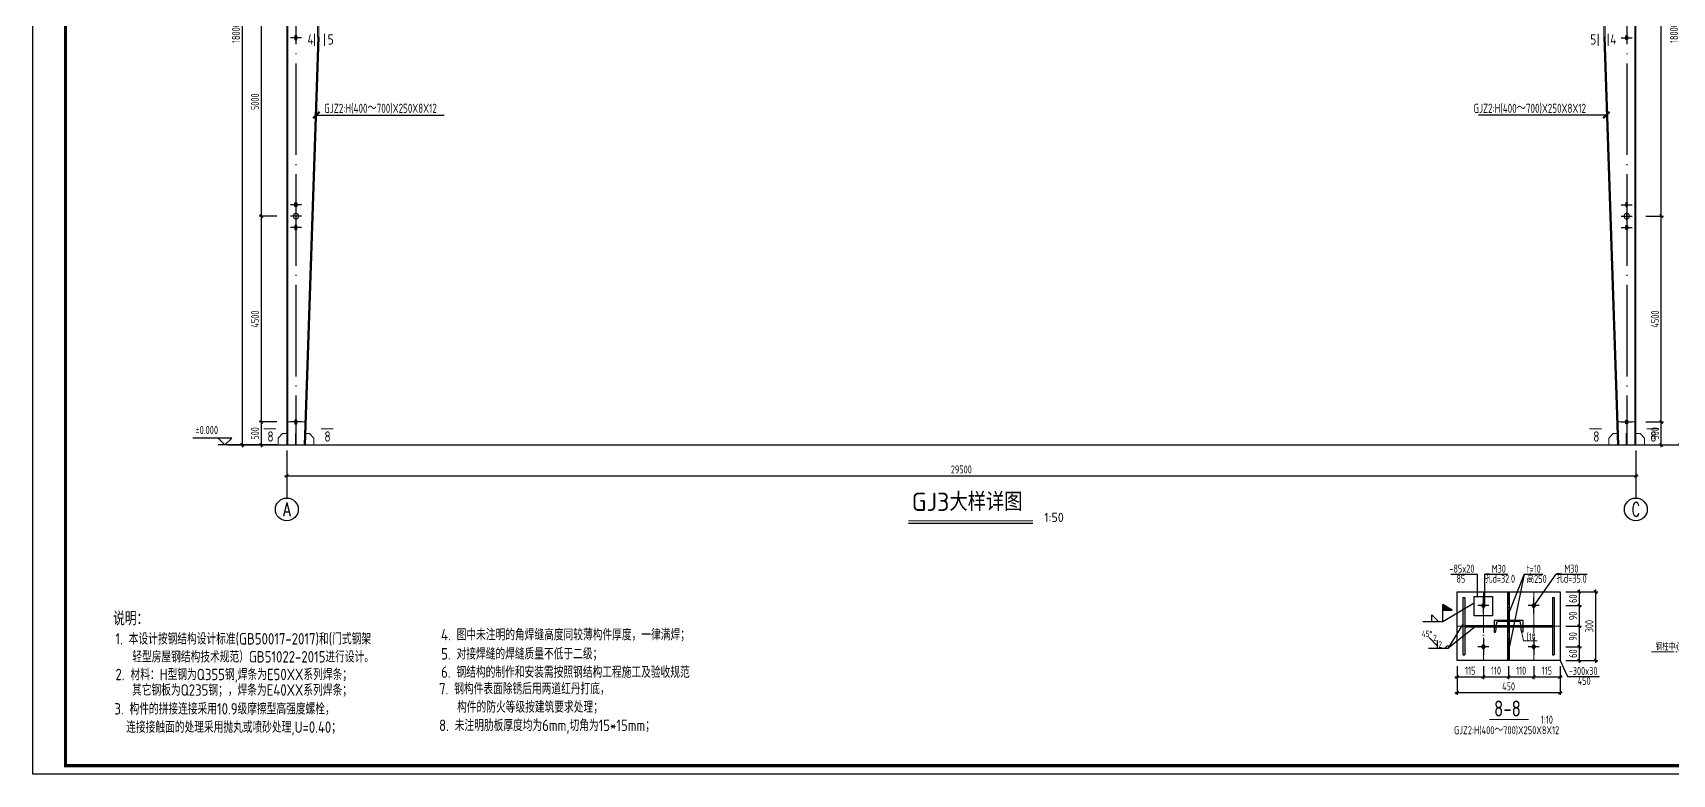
# Model space of a CAD drawing. Extents: x -3102990 to -851544, y -5293060 to -2540151.
# Drawn here: x -1262296 to -1190595, y -2690302 to -2657891 of the extents above; entities that cross this region are included whole.
import ezdxf
from ezdxf.enums import TextEntityAlignment as Align

# ---------------------------------------------------------------- set-up
doc = ezdxf.new("R2010")
doc.units = 0
doc.header["$LTSCALE"] = 1000
doc.header["$PDMODE"] = 1
doc.linetypes.add('4', pattern=[5, 1.5, -1, 1.5, -1])
doc.linetypes.add('DOTE', pattern=[2.42, 2, -0.2, 0.02, -0.2])
doc.layers.get('0').update_dxf_attribs({"linetype": 'CONTINUOUS'})
doc.layers.get('Defpoints').update_dxf_attribs({"linetype": 'CONTINUOUS'})
for name, color, linetype in [('10', 7, 'CONTINUOUS'), ('AXIS', 253, 'DOTE'), ('BEAM_CON', 4, 'CONTINUOUS'), ('COLU', 7, 'CONTINUOUS'), ('DIM', 3, 'CONTINUOUS'), ('NUM', 7, 'CONTINUOUS'), ('PUB_TITLE', 4, 'CONTINUOUS'), ('TEXT', 7, 'CONTINUOUS'), ('THIN', 7, 'CONTINUOUS'), ('WELD', 7, 'CONTINUOUS'), ('钢板标注', 253, 'CONTINUOUS')]:
    doc.layers.add(name, color=color, linetype=linetype)
doc.layers.add('yichutu', color=7, linetype='CONTINUOUS', true_color=0xffffff, plot=False)
doc.styles.add('SJQYTEXTSTYLE', font='GBXWXT.shx', dxfattribs={"bigfont": 'GBHZFS.shx'})
doc.styles.add('TSSD_Axis', font='Complex.shx', dxfattribs={"width": 0.7, "bigfont": 'hztxt.shx'})
doc.styles.add('TSSD_Dimension', font='tssdeng.shx', dxfattribs={"width": 0.7, "bigfont": 'Hztxt.shx'})
doc.styles.add('TSSD_Label', font='tssdeng.shx', dxfattribs={"width": 0.75, "bigfont": 'hztxt.shx'})
doc.styles.add('TSSD_Norm', font='Tssdeng.shx', dxfattribs={"width": 0.75, "bigfont": 'hztxt.shx'})
doc.styles.add('TSSD_Rein', font='Tssdeng.shx', dxfattribs={"width": 0.75, "bigfont": 'hztxt.shx'})
doc.dimstyles.new('SJQY_30_100', dxfattribs={"dimtxt": 350, "dimasz": 100, "dimexe": 250, "dimexo": 250, "dimgap": 100, "dimtad": 1, "dimdec": 0, "dimlfac": 0.3, "dimzin": 0, "dimdsep": 46, "dimtxsty": 'SJQYTEXTSTYLE', "dimblk": 'ARCHTICK', "dimcen": 0, "dimclrd": 256, "dimclre": 256, "dimclrt": 256, "dimadec": 0, "dimazin": 0, "dimtfac": 1, "dimtdec": 0, "dimtix": 1, "dimtmove": 2, "dimatfit": 1, "dimldrblk": 'ARCHTICK', "dimfxl": 1, "dimtvp": 1, "dimtolj": 1, "dimtzin": 0, "dimlwd": -1, "dimlwe": -1, "dimarcsym": 0})
doc.dimstyles.new('TSSD_10_100', dxfattribs={"dimtxt": 350, "dimasz": 100, "dimexe": 100, "dimexo": 250, "dimgap": 100, "dimtad": 1, "dimdec": 0, "dimlfac": 0.1, "dimzin": 0, "dimdsep": 46, "dimtxsty": 'TSSD_Dimension', "dimblk": 'ARCHTICK', "dimcen": 0, "dimdle": 100, "dimclrt": 7, "dimadec": 0, "dimazin": 0, "dimtfac": 1, "dimtdec": 0, "dimtix": 1, "dimtmove": 2, "dimatfit": 3, "dimldrblk": 'ARCHTICK', "dimfxl": 1, "dimtolj": 1, "dimtzin": 0, "dimarcsym": 0})
doc.dimstyles.new('TSSD_50_100', dxfattribs={"dimtxt": 350, "dimasz": 100, "dimexe": 100, "dimexo": 250, "dimgap": 100, "dimtad": 1, "dimdec": 0, "dimlfac": 0.5, "dimzin": 0, "dimdsep": 46, "dimtxsty": 'TSSD_Dimension', "dimblk": 'ARCHTICK', "dimcen": 0, "dimdle": 100, "dimclrt": 7, "dimadec": 0, "dimazin": 0, "dimtfac": 1, "dimtdec": 0, "dimtix": 1, "dimtmove": 2, "dimatfit": 3, "dimfxl": 1, "dimtolj": 1, "dimtzin": 0, "dimarcsym": 0})
doc.dimstyles.new('TSSD_LEADER_STYLE_200.0', dxfattribs={"dimtxt": 700, "dimasz": 200, "dimexe": 200, "dimexo": 500, "dimgap": 0.09, "dimtad": 0, "dimtih": 1, "dimtoh": 1, "dimdec": 4, "dimzin": 0, "dimdsep": 46, "dimtxsty": 'Standard', "dimcen": 0.09, "dimdle": 200, "dimclrt": 7, "dimadec": 0, "dimazin": 0, "dimtfac": 1, "dimtdec": 4, "dimtofl": 0, "dimtmove": 0, "dimatfit": 3, "dimfxl": 1, "dimtolj": 1, "dimtzin": 0, "dimarcsym": 0})

# ---------------------------------------------------------------- blocks, each defined once
blk = doc.blocks.new('_ArchTick')
at = {"color": 0, "const_width": 0.5}
blk.add_lwpolyline([(-0.71, -0.71), (0.71, 0.71)], dxfattribs=at)
blk = doc.blocks.new('*D436')
at = {"layer": 'Defpoints', "color": 0, "ltscale": 1.5}
for p in [(-1252300, -2674905), (-1251379, -2674905), (-1251379, -2675905)]:
    blk.add_point(p, dxfattribs=at)
at = {"layer": 'DIM', "color": 0, "lineweight": -2, "ltscale": 1.5}
for p, q in [((-1251629, -2674905), (-1252400, -2674905)), ((-1252300, -2676005), (-1252300, -2674805)), ((-1251629, -2675905), (-1252400, -2675905))]:
    blk.add_line(p, q, dxfattribs=at)
at = {"layer": 'DIM', "color": 0, "lineweight": -2, "ltscale": 1.5, "xscale": 100, "yscale": 100, "zscale": 100}
for p, rotation in [((-1252300, -2674905), 90), ((-1252300, -2675905), 270)]:
    blk.add_blockref('_ArchTick', p, dxfattribs=dict(at, rotation=rotation))
at = {"layer": 'DIM', "color": 7, "ltscale": 1.5, "insert": (-1252575, -2675405), "char_height": 350, "attachment_point": 5, "rotation": 90, "style": 'TSSD_Dimension'}
blk.add_mtext('\\A1;500', dxfattribs=at)
blk = doc.blocks.new('*D437')
at = {"layer": 'Defpoints', "color": 0, "ltscale": 1.5}
for p in [(-1251839, -2639905), (-1253133, -2675905), (-1251839, -2675905)]:
    blk.add_point(p, dxfattribs=at)
at = {"layer": 'DIM', "color": 0, "lineweight": -2, "ltscale": 1.5}
for p, q in [((-1252089, -2639905), (-1253233, -2639905)), ((-1253133, -2639805), (-1253133, -2676005)), ((-1252089, -2675905), (-1253233, -2675905))]:
    blk.add_line(p, q, dxfattribs=at)
at = {"layer": 'DIM', "color": 0, "lineweight": -2, "ltscale": 1.5, "xscale": 100, "yscale": 100, "zscale": 100}
for p, rotation in [((-1253133, -2639905), 90), ((-1253133, -2675905), 270)]:
    blk.add_blockref('_ArchTick', p, dxfattribs=dict(at, rotation=rotation))
at = {"layer": 'DIM', "color": 7, "ltscale": 1.5, "insert": (-1253408, -2657905), "char_height": 350, "attachment_point": 5, "rotation": 90, "style": 'TSSD_Dimension'}
blk.add_mtext('\\A1;18000', dxfattribs=at)
blk = doc.blocks.new('*D438')
at = {"layer": 'Defpoints', "color": 0, "ltscale": 1.5}
for p in [(-1251186, -2675905), (-1192186, -2675905), (-1192186, -2677256)]:
    blk.add_point(p, dxfattribs=at)
at = {"layer": 'DIM', "color": 0, "lineweight": -2, "ltscale": 1.5}
for p, q in [((-1251186, -2676155), (-1251186, -2677356)), ((-1192186, -2676155), (-1192186, -2677356)), ((-1251286, -2677256), (-1192086, -2677256))]:
    blk.add_line(p, q, dxfattribs=at)
at = {"layer": 'DIM', "color": 0, "lineweight": -2, "ltscale": 1.5, "xscale": 100, "yscale": 100, "zscale": 100, "rotation": 180}
blk.add_blockref('_ArchTick', (-1251186, -2677256), dxfattribs=at)
at = {"layer": 'DIM', "color": 0, "lineweight": -2, "ltscale": 1.5, "xscale": 100, "yscale": 100, "zscale": 100}
blk.add_blockref('_ArchTick', (-1192186, -2677256), dxfattribs=at)
at = {"layer": 'DIM', "color": 7, "ltscale": 1.5, "insert": (-1221686, -2676981), "char_height": 350, "attachment_point": 5, "style": 'TSSD_Dimension'}
blk.add_mtext('\\A1;29500', dxfattribs=at)
blk = doc.blocks.new('*D456')
at = {"layer": 'Defpoints', "color": 0, "ltscale": 1.5}
for p in [(-1252300, -2665905), (-1251379, -2665905), (-1251379, -2674905)]:
    blk.add_point(p, dxfattribs=at)
at = {"layer": 'DIM', "color": 0, "lineweight": -2, "ltscale": 1.5}
for p, q in [((-1252300, -2675005), (-1252300, -2665805)), ((-1251629, -2665905), (-1252400, -2665905)), ((-1251629, -2674905), (-1252400, -2674905))]:
    blk.add_line(p, q, dxfattribs=at)
at = {"layer": 'DIM', "color": 0, "lineweight": -2, "ltscale": 1.5, "xscale": 100, "yscale": 100, "zscale": 100}
for p, rotation in [((-1252300, -2665905), 90), ((-1252300, -2674905), 270)]:
    blk.add_blockref('_ArchTick', p, dxfattribs=dict(at, rotation=rotation))
at = {"layer": 'DIM', "color": 7, "ltscale": 1.5, "insert": (-1252575, -2670405), "char_height": 350, "attachment_point": 5, "rotation": 90, "style": 'TSSD_Dimension'}
blk.add_mtext('\\A1;4500', dxfattribs=at)
blk = doc.blocks.new('*D457')
at = {"layer": 'Defpoints', "color": 0, "ltscale": 1.5}
for p in [(-1252300, -2655905), (-1251186, -2655905), (-1251379, -2665905)]:
    blk.add_point(p, dxfattribs=at)
at = {"layer": 'DIM', "color": 0, "lineweight": -2, "ltscale": 1.5}
for p, q in [((-1251436, -2655905), (-1252400, -2655905)), ((-1252300, -2666005), (-1252300, -2655805)), ((-1251629, -2665905), (-1252400, -2665905))]:
    blk.add_line(p, q, dxfattribs=at)
at = {"layer": 'DIM', "color": 0, "lineweight": -2, "ltscale": 1.5, "xscale": 100, "yscale": 100, "zscale": 100}
for p, rotation in [((-1252300, -2655905), 90), ((-1252300, -2665905), 270)]:
    blk.add_blockref('_ArchTick', p, dxfattribs=dict(at, rotation=rotation))
at = {"layer": 'DIM', "color": 7, "ltscale": 1.5, "insert": (-1252575, -2660905), "char_height": 350, "attachment_point": 5, "rotation": 90, "style": 'TSSD_Dimension'}
blk.add_mtext('\\A1;5000', dxfattribs=at)
blk = doc.blocks.new('ts_axno')
at = {"color": 0, "linetype": 'ByBlock', "lineweight": -2}
blk.add_circle((0, 0), 0.5, dxfattribs=at)
at = {"color": 0, "linetype": 'ByBlock', "lineweight": -2, "style": 'TSSD_Axis', "width": 0.7}
blk.add_attdef('A', text='', height=0.6, dxfattribs=at).set_placement((0, 0), align=Align.MIDDLE_CENTER)
blk = doc.blocks.new('*D501')
at = {"layer": 'Defpoints', "color": 0, "ltscale": 1.5}
for p in [(-1191994, -2674905), (-1191072, -2674905), (-1191994, -2675905)]:
    blk.add_point(p, dxfattribs=at)
at = {"layer": 'DIM', "color": 0, "lineweight": -2, "ltscale": 1.5}
for p, q in [((-1191744, -2674905), (-1190972, -2674905)), ((-1191072, -2676005), (-1191072, -2674805)), ((-1191744, -2675905), (-1190972, -2675905))]:
    blk.add_line(p, q, dxfattribs=at)
at = {"layer": 'DIM', "color": 0, "lineweight": -2, "ltscale": 1.5, "xscale": 100, "yscale": 100, "zscale": 100}
for p, rotation in [((-1191072, -2674905), 90), ((-1191072, -2675905), 270)]:
    blk.add_blockref('_ArchTick', p, dxfattribs=dict(at, rotation=rotation))
at = {"layer": 'DIM', "color": 7, "ltscale": 1.5, "insert": (-1191347, -2675405), "char_height": 350, "attachment_point": 5, "rotation": 90, "style": 'TSSD_Dimension'}
blk.add_mtext('\\A1;500', dxfattribs=at)
blk = doc.blocks.new('*D502')
at = {"layer": 'Defpoints', "color": 0, "ltscale": 1.5}
for p in [(-1191534, -2639905), (-1191534, -2675905), (-1190240, -2675905)]:
    blk.add_point(p, dxfattribs=at)
at = {"layer": 'DIM', "color": 0, "lineweight": -2, "ltscale": 1.5}
for p, q in [((-1191284, -2639905), (-1190140, -2639905)), ((-1190240, -2639805), (-1190240, -2676005)), ((-1191284, -2675905), (-1190140, -2675905))]:
    blk.add_line(p, q, dxfattribs=at)
at = {"layer": 'DIM', "color": 0, "lineweight": -2, "ltscale": 1.5, "xscale": 100, "yscale": 100, "zscale": 100}
for p, rotation in [((-1190240, -2639905), 90), ((-1190240, -2675905), 270)]:
    blk.add_blockref('_ArchTick', p, dxfattribs=dict(at, rotation=rotation))
at = {"layer": 'DIM', "color": 7, "ltscale": 1.5, "insert": (-1190515, -2657905), "char_height": 350, "attachment_point": 5, "rotation": 90, "style": 'TSSD_Dimension'}
blk.add_mtext('\\A1;18000', dxfattribs=at)
blk = doc.blocks.new('*D495')
at = {"layer": 'Defpoints', "color": 0, "ltscale": 1.5}
for p in [(-1191994, -2665905), (-1191072, -2665905), (-1191994, -2674905)]:
    blk.add_point(p, dxfattribs=at)
at = {"layer": 'DIM', "color": 0, "lineweight": -2, "ltscale": 1.5}
for p, q in [((-1191072, -2675005), (-1191072, -2665805)), ((-1191744, -2665905), (-1190972, -2665905)), ((-1191744, -2674905), (-1190972, -2674905))]:
    blk.add_line(p, q, dxfattribs=at)
at = {"layer": 'DIM', "color": 0, "lineweight": -2, "ltscale": 1.5, "xscale": 100, "yscale": 100, "zscale": 100}
for p, rotation in [((-1191072, -2665905), 90), ((-1191072, -2674905), 270)]:
    blk.add_blockref('_ArchTick', p, dxfattribs=dict(at, rotation=rotation))
at = {"layer": 'DIM', "color": 7, "ltscale": 1.5, "insert": (-1191347, -2670405), "char_height": 350, "attachment_point": 5, "rotation": 90, "style": 'TSSD_Dimension'}
blk.add_mtext('\\A1;4500', dxfattribs=at)
blk = doc.blocks.new('*D496')
at = {"layer": 'Defpoints', "color": 0, "ltscale": 1.5}
for p in [(-1191994, -2640205), (-1191072, -2640205), (-1191994, -2665905)]:
    blk.add_point(p, dxfattribs=at)
at = {"layer": 'DIM', "color": 0, "lineweight": -2, "ltscale": 1.5}
for p, q in [((-1191744, -2640205), (-1190972, -2640205)), ((-1191072, -2666005), (-1191072, -2640105)), ((-1191744, -2665905), (-1190972, -2665905))]:
    blk.add_line(p, q, dxfattribs=at)
at = {"layer": 'DIM', "color": 0, "lineweight": -2, "ltscale": 1.5, "xscale": 100, "yscale": 100, "zscale": 100}
for p, rotation in [((-1191072, -2640205), 90), ((-1191072, -2665905), 270)]:
    blk.add_blockref('_ArchTick', p, dxfattribs=dict(at, rotation=rotation))
at = {"layer": 'DIM', "color": 7, "ltscale": 1.5, "insert": (-1191347, -2653055), "char_height": 350, "attachment_point": 5, "rotation": 90, "style": 'TSSD_Dimension'}
blk.add_mtext('\\A1;12850', dxfattribs=at)
blk = doc.blocks.new('A$C5C7C78FF')
at = {"layer": '10', "color": 0}
blk.add_solid([(27, -141, -192), (-73, -11, -192), (127, -11, -192), (27, 119, -192)], dxfattribs=at)
at = {"layer": 'AXIS', "color": 0, "linetype": 'ByBlock'}
for p, q in [((27, -311, -192), (27, 289, -192)), ((227, -11, -192), (-173, -11, -192))]:
    blk.add_line(p, q, dxfattribs=at)
blk = doc.blocks.new('*D3021')
at = {"layer": 'Defpoints', "color": 0}
for p in [(-1200001, -2685331, -48), (-1198851, -2685331, -48), (-1198851, -2686050)]:
    blk.add_point(p, dxfattribs=at)
at = {"layer": 'DIM', "color": 0, "lineweight": -2}
for p, q in [((-1200001, -2685581), (-1200001, -2686150)), ((-1198851, -2685581), (-1198851, -2686150)), ((-1200101, -2686050), (-1198751, -2686050))]:
    blk.add_line(p, q, dxfattribs=at)
at = {"layer": 'DIM', "color": 0, "lineweight": -2, "xscale": 100, "yscale": 100, "zscale": 100, "rotation": 180}
blk.add_blockref('_ArchTick', (-1200001, -2686050), dxfattribs=at)
at = {"layer": 'DIM', "color": 0, "lineweight": -2, "xscale": 100, "yscale": 100, "zscale": 100}
blk.add_blockref('_ArchTick', (-1198851, -2686050), dxfattribs=at)
at = {"layer": 'DIM', "color": 7, "insert": (-1199426, -2685775), "char_height": 350, "attachment_point": 5, "style": 'TSSD_Dimension'}
blk.add_mtext('\\A1;115', dxfattribs=at)
blk = doc.blocks.new('*D3022')
at = {"layer": 'Defpoints', "color": 0}
for p in [(-1198851, -2685331, -48), (-1197751, -2685331, -48), (-1197751, -2686050)]:
    blk.add_point(p, dxfattribs=at)
at = {"layer": 'DIM', "color": 0, "lineweight": -2}
for p, q in [((-1198851, -2685581), (-1198851, -2686150)), ((-1197751, -2685581), (-1197751, -2686150)), ((-1198951, -2686050), (-1197651, -2686050))]:
    blk.add_line(p, q, dxfattribs=at)
at = {"layer": 'DIM', "color": 0, "lineweight": -2, "xscale": 100, "yscale": 100, "zscale": 100, "rotation": 180}
blk.add_blockref('_ArchTick', (-1198851, -2686050), dxfattribs=at)
at = {"layer": 'DIM', "color": 0, "lineweight": -2, "xscale": 100, "yscale": 100, "zscale": 100}
blk.add_blockref('_ArchTick', (-1197751, -2686050), dxfattribs=at)
at = {"layer": 'DIM', "color": 7, "insert": (-1198301, -2685775), "char_height": 350, "attachment_point": 5, "style": 'TSSD_Dimension'}
blk.add_mtext('\\A1;110', dxfattribs=at)
blk = doc.blocks.new('*D3023')
at = {"layer": 'Defpoints', "color": 0}
for p in [(-1197751, -2685331, -48), (-1196651, -2685331, -48), (-1196651, -2686050)]:
    blk.add_point(p, dxfattribs=at)
at = {"layer": 'DIM', "color": 0, "lineweight": -2}
for p, q in [((-1197751, -2685581), (-1197751, -2686150)), ((-1196651, -2685581), (-1196651, -2686150)), ((-1197851, -2686050), (-1196551, -2686050))]:
    blk.add_line(p, q, dxfattribs=at)
at = {"layer": 'DIM', "color": 0, "lineweight": -2, "xscale": 100, "yscale": 100, "zscale": 100, "rotation": 180}
blk.add_blockref('_ArchTick', (-1197751, -2686050), dxfattribs=at)
at = {"layer": 'DIM', "color": 0, "lineweight": -2, "xscale": 100, "yscale": 100, "zscale": 100}
blk.add_blockref('_ArchTick', (-1196651, -2686050), dxfattribs=at)
at = {"layer": 'DIM', "color": 7, "insert": (-1197201, -2685775), "char_height": 350, "attachment_point": 5, "style": 'TSSD_Dimension'}
blk.add_mtext('\\A1;110', dxfattribs=at)
blk = doc.blocks.new('*D3024')
at = {"layer": 'Defpoints', "color": 0}
for p in [(-1196651, -2685331, -48), (-1195501, -2685331, -48), (-1195501, -2686050)]:
    blk.add_point(p, dxfattribs=at)
at = {"layer": 'DIM', "color": 0, "lineweight": -2}
for p, q in [((-1196651, -2685581), (-1196651, -2686150)), ((-1195501, -2685581), (-1195501, -2686150)), ((-1196751, -2686050), (-1195401, -2686050))]:
    blk.add_line(p, q, dxfattribs=at)
at = {"layer": 'DIM', "color": 0, "lineweight": -2, "xscale": 100, "yscale": 100, "zscale": 100, "rotation": 180}
blk.add_blockref('_ArchTick', (-1196651, -2686050), dxfattribs=at)
at = {"layer": 'DIM', "color": 0, "lineweight": -2, "xscale": 100, "yscale": 100, "zscale": 100}
blk.add_blockref('_ArchTick', (-1195501, -2686050), dxfattribs=at)
at = {"layer": 'DIM', "color": 7, "insert": (-1196076, -2685775), "char_height": 350, "attachment_point": 5, "style": 'TSSD_Dimension'}
blk.add_mtext('\\A1;115', dxfattribs=at)
blk = doc.blocks.new('*D3025')
at = {"layer": 'Defpoints', "color": 0}
for p in [(-1200001, -2685331, -48), (-1195501, -2685331, -48), (-1195501, -2686738)]:
    blk.add_point(p, dxfattribs=at)
at = {"layer": 'DIM', "color": 0, "lineweight": -2}
for p, q in [((-1200001, -2685581), (-1200001, -2686838)), ((-1195501, -2685581), (-1195501, -2686838)), ((-1200101, -2686738), (-1195401, -2686738))]:
    blk.add_line(p, q, dxfattribs=at)
at = {"layer": 'DIM', "color": 0, "lineweight": -2, "xscale": 100, "yscale": 100, "zscale": 100, "rotation": 180}
blk.add_blockref('_ArchTick', (-1200001, -2686738), dxfattribs=at)
at = {"layer": 'DIM', "color": 0, "lineweight": -2, "xscale": 100, "yscale": 100, "zscale": 100}
blk.add_blockref('_ArchTick', (-1195501, -2686738), dxfattribs=at)
at = {"layer": 'DIM', "color": 7, "insert": (-1197751, -2686463), "char_height": 350, "attachment_point": 5, "style": 'TSSD_Dimension'}
blk.add_mtext('\\A1;450', dxfattribs=at)
blk = doc.blocks.new('_WELD008')
at = {"color": 0, "linetype": 'ByBlock'}
for p, q in [((0, 0.3), (1.06, 1.36)), ((0, 0), (0, 1))]:
    blk.add_line(p, q, dxfattribs=at)
for tag, p in [('C', (1.29, 1.42)), ('A', (-0.3, -0.01)), ('B', (0.29, 0.86))]:
    blk.add_attdef(tag, text='', height=0.8, dxfattribs=at).set_placement(p, align=Align.CENTER)
blk = doc.blocks.new('_WELD001')
at = {"linetype": 'ByBlock'}
h = blk.add_hatch(color=0, dxfattribs=at)
h.paths.add_polyline_path([(0.8, 1), (0, 1.5), (0, 1)])
edge = h.paths.add_edge_path()
edge.add_line((0, 0), (0, 1.5))
at = {"color": 0, "linetype": 'ByBlock'}
for p, q in [((0, 0), (0, 1.5)), ((0.8, 1), (0, 1.5)), ((0, 1), (0.8, 1))]:
    blk.add_line(p, q, dxfattribs=at)
blk = doc.blocks.new('_WELD004')
at = {"color": 0, "linetype": 'ByBlock'}
for p, q in [((0, 1), (1, 0)), ((0, 0), (0, 1))]:
    blk.add_line(p, q, dxfattribs=at)
blk = doc.blocks.new('*D3026')
at = {"layer": 'Defpoints', "color": 0, "ltscale": 1.5}
for p in [(-1195501, -2682331), (-1195501, -2682931), (-1194662, -2682931)]:
    blk.add_point(p, dxfattribs=at)
at = {"layer": 'DIM', "color": 0, "lineweight": -2, "ltscale": 1.5}
for p, q in [((-1194662, -2682231), (-1194662, -2683031)), ((-1195251, -2682331), (-1194562, -2682331)), ((-1195251, -2682931), (-1194562, -2682931))]:
    blk.add_line(p, q, dxfattribs=at)
at = {"layer": 'DIM', "color": 0, "lineweight": -2, "ltscale": 1.5, "xscale": 100, "yscale": 100, "zscale": 100}
for p, rotation in [((-1194662, -2682331), 90), ((-1194662, -2682931), 270)]:
    blk.add_blockref('_ArchTick', p, dxfattribs=dict(at, rotation=rotation))
at = {"layer": 'DIM', "color": 7, "lineweight": 5, "ltscale": 1.5, "insert": (-1194937, -2682631), "char_height": 350, "attachment_point": 5, "rotation": 90, "style": 'TSSD_Dimension'}
blk.add_mtext('\\A1;60', dxfattribs=at)
blk = doc.blocks.new('*D3027')
at = {"layer": 'Defpoints', "color": 0, "ltscale": 1.5}
for p in [(-1195501, -2682931), (-1195501, -2683831), (-1194662, -2683831)]:
    blk.add_point(p, dxfattribs=at)
at = {"layer": 'DIM', "color": 0, "lineweight": -2, "ltscale": 1.5}
for p, q in [((-1195251, -2682931), (-1194562, -2682931)), ((-1194662, -2682831), (-1194662, -2683931)), ((-1195251, -2683831), (-1194562, -2683831))]:
    blk.add_line(p, q, dxfattribs=at)
at = {"layer": 'DIM', "color": 0, "lineweight": -2, "ltscale": 1.5, "xscale": 100, "yscale": 100, "zscale": 100}
for p, rotation in [((-1194662, -2682931), 90), ((-1194662, -2683831), 270)]:
    blk.add_blockref('_ArchTick', p, dxfattribs=dict(at, rotation=rotation))
at = {"layer": 'DIM', "color": 7, "lineweight": 5, "ltscale": 1.5, "insert": (-1194937, -2683381), "char_height": 350, "attachment_point": 5, "rotation": 90, "style": 'TSSD_Dimension'}
blk.add_mtext('\\A1;90', dxfattribs=at)
blk = doc.blocks.new('*D3028')
at = {"layer": 'Defpoints', "color": 0, "ltscale": 1.5}
for p in [(-1195501, -2683831), (-1195501, -2684731), (-1194662, -2684731)]:
    blk.add_point(p, dxfattribs=at)
at = {"layer": 'DIM', "color": 0, "lineweight": -2, "ltscale": 1.5}
for p, q in [((-1194662, -2683731), (-1194662, -2684831)), ((-1195251, -2683831), (-1194562, -2683831)), ((-1195251, -2684731), (-1194562, -2684731))]:
    blk.add_line(p, q, dxfattribs=at)
at = {"layer": 'DIM', "color": 0, "lineweight": -2, "ltscale": 1.5, "xscale": 100, "yscale": 100, "zscale": 100}
for p, rotation in [((-1194662, -2683831), 90), ((-1194662, -2684731), 270)]:
    blk.add_blockref('_ArchTick', p, dxfattribs=dict(at, rotation=rotation))
at = {"layer": 'DIM', "color": 7, "lineweight": 5, "ltscale": 1.5, "insert": (-1194937, -2684281), "char_height": 350, "attachment_point": 5, "rotation": 90, "style": 'TSSD_Dimension'}
blk.add_mtext('\\A1;90', dxfattribs=at)
blk = doc.blocks.new('*D3029')
at = {"layer": 'Defpoints', "color": 0, "ltscale": 1.5}
for p in [(-1195501, -2684731), (-1195501, -2685331), (-1194662, -2685331)]:
    blk.add_point(p, dxfattribs=at)
at = {"layer": 'DIM', "color": 0, "lineweight": -2, "ltscale": 1.5}
for p, q in [((-1195251, -2684731), (-1194562, -2684731)), ((-1194662, -2684631), (-1194662, -2685431)), ((-1195251, -2685331), (-1194562, -2685331))]:
    blk.add_line(p, q, dxfattribs=at)
at = {"layer": 'DIM', "color": 0, "lineweight": -2, "ltscale": 1.5, "xscale": 100, "yscale": 100, "zscale": 100}
for p, rotation in [((-1194662, -2684731), 90), ((-1194662, -2685331), 270)]:
    blk.add_blockref('_ArchTick', p, dxfattribs=dict(at, rotation=rotation))
at = {"layer": 'DIM', "color": 7, "lineweight": 5, "ltscale": 1.5, "insert": (-1194937, -2685031), "char_height": 350, "attachment_point": 5, "rotation": 90, "style": 'TSSD_Dimension'}
blk.add_mtext('\\A1;60', dxfattribs=at)
blk = doc.blocks.new('*D3030')
at = {"layer": 'Defpoints', "color": 0, "ltscale": 1.5}
for p in [(-1195501, -2682331), (-1195501, -2685331), (-1193944, -2685331)]:
    blk.add_point(p, dxfattribs=at)
at = {"layer": 'DIM', "color": 0, "lineweight": -2, "ltscale": 1.5}
for p, q in [((-1193944, -2682231), (-1193944, -2685431)), ((-1195251, -2682331), (-1193844, -2682331)), ((-1195251, -2685331), (-1193844, -2685331))]:
    blk.add_line(p, q, dxfattribs=at)
at = {"layer": 'DIM', "color": 0, "lineweight": -2, "ltscale": 1.5, "xscale": 100, "yscale": 100, "zscale": 100}
for p, rotation in [((-1193944, -2682331), 90), ((-1193944, -2685331), 270)]:
    blk.add_blockref('_ArchTick', p, dxfattribs=dict(at, rotation=rotation))
at = {"layer": 'DIM', "color": 7, "lineweight": 5, "ltscale": 1.5, "insert": (-1194219, -2683831), "char_height": 350, "attachment_point": 5, "rotation": 90, "style": 'TSSD_Dimension'}
blk.add_mtext('\\A1;300', dxfattribs=at)
blk = doc.blocks.new('A$C77486477')
at = {"layer": '钢板标注', "color": 1, "linetype": '4'}
for p, q in [((-544, 23, 1102), (-544, -242, 1102)), ((-544, 23, 1102), (86, 23, 1102)), ((86, 23, 1102), (86, -242, 1102)), ((-544, -242, 1102), (-524, -242, 1102)), ((-490, -32, 1102), (-512, -228, 1102)), ((2, -4, 1102), (-460, -4, 1102)), ((54, -228, 1102), (32, -32, 1102)), ((86, -242, 1102), (67, -242, 1102))]:
    blk.add_line(p, q, dxfattribs=at)
at = {"layer": '钢板标注'}
for centre, radius, start, end in [((-524, -230, 1102), 11.8, 266.2349, 9.4759), ((-458, -37, 1102), 32.6, 93.4084, 170.881), ((0, -37, 1102), 32.6, 9.119, 86.5916), ((66, -230, 1102), 11.8, 170.5243, 273.765)]:
    blk.add_arc(centre, radius, start, end, dxfattribs=at)
blk = doc.blocks.new('A$C154754DE')
at = {"layer": 'PUB_TITLE'}
blk.add_lwpolyline([(0, 0), (0, 59400), (105125, 59400), (105125, 0)], close=True, dxfattribs=at)
at = {"layer": 'PUB_TITLE', "const_width": 141}
blk.add_lwpolyline([(103711, 369), (103711, 58781), (1429, 58781), (1429, 369), (103711, 369)], dxfattribs=at)
blk = doc.blocks.new('yct-1051-594-105125-59399.99998844-100-1002.0')
at = {"layer": 'yichutu', "color": 7, "true_color": 0xffffff}
blk.add_lwpolyline([(0, 0), (0, 59400), (105125, 59400), (105125, 0)], close=True, dxfattribs=at)

msp = doc.modelspace()

# ---------------------------------------------------------------- linework, layer by layer
at = {"color": 4, "lineweight": 5, "ltscale": 1.5}
for points in [[(-1250908.54, -2665905.11, 1), (-1250663.74, -2665905.11, 1)], [(-1250903.44, -2665905.11, 1), (-1250668.84, -2665905.11, 1)], [(-1192463.75, -2665905.11, -1), (-1192708.55, -2665905.11, -1)], [(-1192468.85, -2665905.11, -1), (-1192703.45, -2665905.11, -1)]]:
    msp.add_lwpolyline(points, format="xyb", close=True, dxfattribs=at)
for points in [[(-1250794.64, -2665735.11), (-1250777.64, -2665735.11), (-1250777.64, -2666075.11), (-1250794.64, -2666075.11)], [(-1192577.65, -2665735.11), (-1192594.65, -2665735.11), (-1192594.65, -2666075.11), (-1192577.65, -2666075.11)]]:
    msp.add_lwpolyline(points, close=True, dxfattribs=at)
at = {"layer": '10', "color": 6, "const_width": 50}
for points in [[(-1249973.8, -2657921.99), (-1249973.8, -2658461.99)], [(-1249539.78, -2657921.99), (-1249539.78, -2658461.99)], [(-1193832.51, -2657921.99), (-1193832.51, -2658461.99)], [(-1193398.49, -2657921.99), (-1193398.49, -2658461.99)]]:
    msp.add_lwpolyline(points, dxfattribs=at)
at = {"layer": '10', "color": 6, "const_width": 50, "elevation": -972.2}
for points in [[(-1251661.09, -2675203.06), (-1252201.09, -2675203.06)], [(-1249686.16, -2675203.06), (-1249146.16, -2675203.06)], [(-1193686.13, -2675203.06), (-1194226.13, -2675203.06)], [(-1191711.2, -2675203.06), (-1191171.2, -2675203.06)]]:
    msp.add_lwpolyline(points, dxfattribs=at)
at = {"layer": 'AXIS', "ltscale": 2}
for p, q in [((-1250786.14, -2639871.21), (-1250786.14, -2675905.11)), ((-1192586.15, -2639871.21), (-1192586.15, -2675905.11))]:
    msp.add_line(p, q, dxfattribs=at)
at = {"layer": 'AXIS', "linetype": 'DOTE'}
for p, q in [((-1250542.14, -2658105.11), (-1251030.14, -2658105.11)), ((-1192830.15, -2658105.11), (-1192342.15, -2658105.11)), ((-1250542.14, -2665405.11), (-1251030.14, -2665405.11)), ((-1192830.15, -2665405.11), (-1192342.15, -2665405.11)), ((-1250542.14, -2665905.11), (-1251030.14, -2665905.11)), ((-1250542.14, -2666405.11), (-1251030.14, -2666405.11)), ((-1192830.15, -2665905.11), (-1192342.15, -2665905.11)), ((-1192830.15, -2666405.11), (-1192342.15, -2666405.11)), ((-1250542.14, -2674905.11), (-1251030.14, -2674905.11)), ((-1192830.15, -2674905.11), (-1192342.15, -2674905.11))]:
    msp.add_line(p, q, dxfattribs=at)
at = {"layer": 'AXIS', "lineweight": 5, "ltscale": 1.5}
for p, q in [((-1250376.15, -2674905.11), (-1251196.15, -2674905.11)), ((-1192996.15, -2674905.11), (-1192176.15, -2674905.11))]:
    msp.add_line(p, q, dxfattribs=at)
at = {"layer": 'AXIS', "linetype": 'DOTE', "lineweight": 5, "ltscale": 0.5}
for p, q in [((-1198851.26, -2685330.96, -48), (-1198851.26, -2682330.96, -48)), ((-1197751.26, -2685330.96, -48), (-1197751.26, -2682330.96, -48)), ((-1196651.26, -2685330.96, -48), (-1196651.26, -2682330.96, -48)), ((-1200001.26, -2683830.96, -48), (-1195501.26, -2683830.96, -48)), ((-1191506.23, -2684949.51, -192), (-1187949.47, -2684949.51, -192))]:
    msp.add_line(p, q, dxfattribs=at)
at = {"layer": 'BEAM_CON', "lineweight": 5, "ltscale": 1.5}
for p, q in [((-1251376.15, -2675405.11), (-1251566.15, -2675607.89)), ((-1250196.15, -2675405.11), (-1250006.15, -2675607.89)), ((-1193176.15, -2675405.11), (-1193366.15, -2675607.89)), ((-1191996.15, -2675405.11), (-1191806.15, -2675607.89))]:
    msp.add_line(p, q, dxfattribs=at)
at = {"layer": 'BEAM_CON', "ltscale": 1.5}
for points in [[(-1250828.64, -2658190.11), (-1250743.64, -2658190.11), (-1250743.64, -2658020.11), (-1250828.64, -2658020.11)], [(-1192543.65, -2658190.11), (-1192628.65, -2658190.11), (-1192628.65, -2658020.11), (-1192543.65, -2658020.11)], [(-1250828.64, -2665320.11), (-1250743.64, -2665320.11), (-1250743.64, -2665490.11), (-1250828.64, -2665490.11)], [(-1192543.65, -2665320.11), (-1192628.65, -2665320.11), (-1192628.65, -2665490.11), (-1192543.65, -2665490.11)], [(-1250828.64, -2666490.11), (-1250743.64, -2666490.11), (-1250743.64, -2666320.11), (-1250828.64, -2666320.11)], [(-1192543.65, -2666490.11), (-1192628.65, -2666490.11), (-1192628.65, -2666320.11), (-1192543.65, -2666320.11)], [(-1250828.64, -2674990.11), (-1250743.64, -2674990.11), (-1250743.64, -2674820.11), (-1250828.64, -2674820.11)], [(-1192543.65, -2674990.11), (-1192628.65, -2674990.11), (-1192628.65, -2674820.11), (-1192543.65, -2674820.11)]]:
    msp.add_lwpolyline(points, close=True, dxfattribs=at)
at = {"layer": 'BEAM_CON', "lineweight": 5, "ltscale": 1.5}
for points in [[(-1251566.15, -2675607.89), (-1251566.15, -2675905.11), (-1251186.15, -2675905.11), (-1251186.15, -2675405.11), (-1251376.15, -2675405.11)], [(-1250006.15, -2675607.89), (-1250006.15, -2675905.11), (-1250386.15, -2675905.11), (-1250363.86, -2675405.11), (-1250196.15, -2675405.11)], [(-1193366.15, -2675607.89), (-1193366.15, -2675905.11), (-1192986.15, -2675905.11), (-1193008.43, -2675405.11), (-1193176.15, -2675405.11)], [(-1191806.15, -2675607.89), (-1191806.15, -2675905.11), (-1192186.15, -2675905.11), (-1192186.15, -2675405.11), (-1191996.15, -2675405.11)]]:
    msp.add_lwpolyline(points, dxfattribs=at)
for points in [[(-1250802.14, -2675405.11), (-1250770.14, -2675405.11), (-1250770.14, -2675905.11), (-1250802.14, -2675905.11)], [(-1192570.15, -2675405.11), (-1192602.15, -2675405.11), (-1192602.15, -2675905.11), (-1192570.15, -2675905.11)]]:
    msp.add_lwpolyline(points, close=True, dxfattribs=at)
at = {"layer": 'COLU', "color": 4, "lineweight": 5}
for p, q in [((-1251186.15, -2639905.11), (-1251186.15, -2675905.11)), ((-1251146.15, -2639901.72), (-1251146.15, -2675905.11)), ((-1192226.15, -2639901.72), (-1192226.15, -2675905.11)), ((-1192186.15, -2639905.11), (-1192186.15, -2675905.11))]:
    msp.add_line(p, q, dxfattribs=at)
at = {"layer": 'COLU', "color": 4, "ltscale": 1.5}
for p, q in [((-1249826.12, -2658083.65), (-1250426.12, -2675903.76)), ((-1249786.15, -2658084.99), (-1250386.15, -2675905.11)), ((-1193586.15, -2658084.99), (-1192986.15, -2675905.11)), ((-1193546.17, -2658083.65), (-1192946.17, -2675903.76))]:
    msp.add_line(p, q, dxfattribs=at)
at = {"layer": 'COLU'}
for p, q in [((-1200001.26, -2682330.96, -48), (-1195501.26, -2682330.96, -48)), ((-1200001.26, -2685330.96, -48), (-1200001.26, -2682330.96, -48)), ((-1199751.26, -2682580.96, -48), (-1199751.26, -2685080.96, -48)), ((-1199751.26, -2682580.96, -48), (-1199671.26, -2682580.96, -48)), ((-1199671.26, -2682580.96, -48), (-1199671.26, -2685080.96, -48)), ((-1197791.26, -2683800.96, -48), (-1197791.26, -2682330.96, -48)), ((-1197711.26, -2683800.96, -48), (-1197711.26, -2682330.96, -48)), ((-1195831.26, -2682580.96, -48), (-1195831.26, -2685080.96, -48)), ((-1195831.26, -2682580.96, -48), (-1195751.26, -2682580.96, -48)), ((-1195751.26, -2682580.96, -48), (-1195751.26, -2685080.96, -48)), ((-1195501.26, -2682330.96, -48), (-1195501.26, -2685330.96, -48)), ((-1199671.26, -2683800.96, -48), (-1195831.26, -2683800.96, -48)), ((-1199671.26, -2683860.96, -48), (-1195831.26, -2683860.96, -48)), ((-1197791.26, -2685330.96, -48), (-1197791.26, -2683860.96, -48)), ((-1197711.26, -2685330.96, -48), (-1197711.26, -2683860.96, -48)), ((-1199751.26, -2685080.96, -48), (-1199671.26, -2685080.96, -48)), ((-1195831.26, -2685080.96, -48), (-1195751.26, -2685080.96, -48)), ((-1195501.26, -2685330.96, -48), (-1200001.26, -2685330.96, -48))]:
    msp.add_line(p, q, dxfattribs=at)
at = {"layer": 'COLU', "lineweight": 5}
for p, q in [((-1197184.77, -2684068.6, -48), (-1197098.21, -2684472.2, 336)), ((-1197098.21, -2684472.2, 336), (-1196502.72, -2684472.2, 336))]:
    msp.add_line(p, q, dxfattribs=at)
at = {"layer": 'COLU', "color": 4, "lineweight": 5}
for points in [[(-1249846.15, -2655606.46), (-1249786.15, -2655606.46), (-1249786.15, -2658084.99), (-1249846.15, -2658084.99)], [(-1193526.15, -2655606.46), (-1193586.15, -2655606.46), (-1193586.15, -2658084.99), (-1193526.15, -2658084.99)]]:
    msp.add_lwpolyline(points, close=True, dxfattribs=at)
at = {"layer": 'COLU', "elevation": -48}
msp.add_lwpolyline([(-1199251.26, -2682530.96), (-1198451.26, -2682530.96), (-1198451.26, -2683380.96), (-1199251.26, -2683380.96)], close=True, dxfattribs=at)
at = {"layer": 'NUM'}
msp.add_line((-1253767.56, -2675905.11), (-1190621.47, -2675905.11), dxfattribs=at)
at = {"layer": 'NUM', "ltscale": 1.5}
for p, q in [((-1251186.15, -2677256.32), (-1251186.15, -2678228.06)), ((-1192186.15, -2677256.32), (-1192186.15, -2678228.06))]:
    msp.add_line(p, q, dxfattribs=at)
at = {"layer": 'NUM', "color": 0, "linetype": 'ByBlock', "const_width": 50}
msp.add_lwpolyline([(-1223999.66, -2679227.13), (-1218558.01, -2679227.13)], dxfattribs=at)
at = {"layer": 'NUM', "color": 0, "linetype": 'ByBlock'}
msp.add_lwpolyline([(-1223999.66, -2679327.13), (-1218558.01, -2679327.13)], dxfattribs=at)
at = {"layer": 'NUM', "const_width": 50, "elevation": 48}
msp.add_lwpolyline([(-1198591.76, -2687907.21), (-1196869.84, -2687907.21)], dxfattribs=at)
at = {"layer": 'TEXT'}
for p, q in [((-1200283.15, -2681561.99, -48), (-1199124.92, -2681561.99, -48)), ((-1199124.92, -2681561.99, -48), (-1199124.92, -2682530.96, -48)), ((-1198801.52, -2681561.99, -48), (-1197778.78, -2681561.99, -48)), ((-1198801.52, -2681561.99, -48), (-1198801.52, -2682930.96)), ((-1197071.9, -2681561.99, -48), (-1197711.26, -2683180.96, -48)), ((-1197071.9, -2681561.99, -48), (-1196250.15, -2681561.99, -48)), ((-1195684.85, -2681556.54, -48), (-1196651.26, -2682930.96, -48)), ((-1195684.85, -2681556.54, -48), (-1194318.7, -2681556.54, -48)), ((-1195501.26, -2685330.96, -48), (-1195172.01, -2686025.03, -48)), ((-1195172.01, -2686025.03, -48), (-1193775.58, -2686025.03, -48))]:
    msp.add_line(p, q, dxfattribs=at)
at = {"layer": 'TEXT', "linetype": 'ByBlock'}
msp.add_line((-1197071.9, -2681561.99, -48), (-1197711.26, -2684700.96, -48), dxfattribs=at)
at = {"layer": 'THIN'}
for p, q in [((-1254190.79, -2675605.11), (-1255301.37, -2675605.11)), ((-1253890.79, -2675905.11), (-1254190.79, -2675605.11)), ((-1253590.79, -2675605.11), (-1254190.79, -2675605.11)), ((-1253890.79, -2675905.11), (-1253590.79, -2675605.11)), ((-1252938.18, -2675905.11), (-1254190.79, -2675905.11)), ((-1253890.79, -2675905.11), (-1253890.79, -2675905.11))]:
    msp.add_line(p, q, dxfattribs=at)
at = {"layer": 'WELD'}
for p, q in [((-1200624.47, -2683637.63, -48), (-1201506.93, -2683637.63, -48)), ((-1200415.18, -2684801.91, -48), (-1201257.48, -2684801.91, -48))]:
    msp.add_line(p, q, dxfattribs=at)
msp.add_arc((-1200415.18, -2684801.91, -48), 100, 32.2963849, 180, dxfattribs=at)

# ---------------------------------------------------------------- block references
at = {"ltscale": 1.5}
msp.add_blockref('A$C154754DE', (-1262295.96, -2690302.41), dxfattribs=at)
at = {"layer": 'COLU', "linetype": 'ByBlock', "xscale": 1.199999999953434, "yscale": 1.200000000186265, "zscale": 1.200000000000045}
for p in [(-1198883.93, -2682917.53, 230.4), (-1196683.93, -2682917.53, 230.4)]:
    msp.add_blockref('A$C5C7C78FF', p, dxfattribs=at)
at = {"layer": 'COLU', "lineweight": 5, "xscale": 2, "yscale": 2, "zscale": 2}
msp.add_blockref('A$C77486477', (-1197293.51, -2683612.55, -2252), dxfattribs=at)
at = {"layer": 'COLU', "linetype": 'ByBlock', "xscale": -1.199999999953434, "yscale": 1.200000000186265, "zscale": 1.200000000000045, "rotation": 180}
for p in [(-1198883.93, -2684744.39, 182.4), (-1196683.93, -2684744.39, 182.4)]:
    msp.add_blockref('A$C5C7C78FF', p, dxfattribs=at)
at = {"layer": 'NUM'}
ref = msp.add_blockref('ts_axno', (-1251186.15, -2678728.06), dxfattribs=dict(at, xscale=1000, yscale=1000, zscale=1000))
ref.add_attrib('1', 'A', dxfattribs={"height": 600, "style": 'TSSD_Axis', "width": 0.7}).set_placement((-1251186.15, -2678728.06), align=Align.MIDDLE_CENTER)
ref = msp.add_blockref('ts_axno', (-1192186.15, -2678728.06), dxfattribs=dict(at, xscale=1000, yscale=1000, zscale=1000))
ref.add_attrib('1', 'C', dxfattribs={"height": 600, "style": 'TSSD_Axis', "width": 0.7}).set_placement((-1192186.15, -2678728.06), align=Align.MIDDLE_CENTER)
at = {"layer": 'TEXT', "lineweight": 9}
ref = msp.add_blockref('_WELD008', (-1200857.48, -2684801.91, -48), dxfattribs=dict(at, xscale=-345, yscale=345, zscale=345))
ref.add_attrib('2', '2', dxfattribs={"layer": 'WELD', "height": 276, "style": 'TSSD_Label', "width": 0.7}).set_placement((-1200972.48, -2684341.91, -48), align=Align.MIDDLE_CENTER)
ref.add_attrib('2', '2', dxfattribs={"layer": 'WELD', "height": 276, "style": 'TSSD_Label', "width": 0.7}).set_placement((-1200742.48, -2684629.41, -48), align=Align.MIDDLE_CENTER)
ref.add_attrib('45%%d', '45%%d', dxfattribs={"layer": 'WELD', "height": 276, "style": 'TSSD_Label', "width": 0.7}).set_placement((-1201317.48, -2684169.41, -48), align=Align.MIDDLE_CENTER)
at = {"layer": 'WELD'}
for name, p, xscale, yscale, zscale in [('_WELD001', (-1200624.47, -2683637.63, -48), 500, 500, 500), ('_WELD004', (-1201106.93, -2683637.63, -48), 300, 300, 300)]:
    msp.add_blockref(name, p, dxfattribs=dict(at, xscale=xscale, yscale=yscale, zscale=zscale))
at = {"layer": 'yichutu'}
msp.add_blockref('yct-1051-594-105125-59399.99998844-100-1002.0', (-1262295.97, -2690302.4), dxfattribs=at)

# ---------------------------------------------------------------- texts
at = {"layer": '10', "color": 6, "style": 'TSSD_Rein', "width": 0.85}
for s, p in [('4', (-1250283.69, -2658405.61)), ('5', (-1249398.99, -2658405.61)), ('5', (-1194179.26, -2658405.61)), ('4', (-1193309.28, -2658405.61)), ('8', (-1252036.63, -2675764.62, -972.2)), ('8', (-1249542.06, -2675764.62, -972.2)), ('8', (-1194050.91, -2675764.62, -972.2)), ('8', (-1191556.34, -2675764.62, -972.2))]:
    msp.add_text(s, height=450, dxfattribs=at).set_placement(p)
at = {"layer": 'TEXT', "ltscale": 1.5, "style": 'TSSD_Norm', "width": 0.75}
for p in [(-1249551.4, -2661391.82), (-1199290.12, -2661391.82)]:
    msp.add_text('GJZ2:H(400～700)X250X8X12', height=400, dxfattribs=at).set_placement(p)
at = {"layer": 'TEXT', "color": 0, "lineweight": 5, "style": 'TSSD_Norm'}
for s, height, p in [('GJ3大样详图', 800, (-1223854.78, -2679035)), ('1:50', 400, (-1218058.01, -2679395.04))]:
    msp.add_text(s, height=height, dxfattribs=at).set_placement(p, align=Align.BOTTOM_LEFT)
at = {"layer": 'TEXT', "lineweight": 9}
for s, height, style, width, p in [('-85x20', 350, 'TSSD_Rein', 0.7, (-1200342.18, -2681491.72, -48)), ('85', 350, 'TSSD_Rein', 0.7, (-1200033.72, -2681933.48, -48)), ('孔d=32.0', 350, 'TSSD_Rein', 0.7, (-1198784.56, -2681933.48, -48)), ('t=10', 350, 'TSSD_Rein', 0.7, (-1196963.27, -2681498.53, -48)), ('高250', 350, 'TSSD_Rein', 0.7, (-1196963.27, -2681938.84, -48)), ('孔d=35.0', 350, 'TSSD_Rein', 0.7, (-1195667.89, -2681928.03, -48)), ('说明：', 600, 'TSSD_Rein', 0.85, (-1258778.36, -2683797.61, 436)), ('1. 本设计按钢结构设计标准(GB50017-2017)和(门式钢架', 500, 'TSSD_Rein', 0.85, (-1258680.67, -2684634.53, 436)), ('4. 图中未注明的角焊缝高度同较薄构件厚度，一律满焊；', 500, 'TSSD_Rein', 0.85, (-1244439.38, -2684454.12, 436)), ('轻型房屋钢结构技术规范）GB51022-2015进行设计。', 500, 'TSSD_Rein', 0.85, (-1257944.66, -2685420.13, 436)), ('5. 对接焊缝的焊缝质量不低于二级；', 500, 'TSSD_Rein', 0.85, (-1244435.98, -2685290.04, 436)), ('2. 材料：H型钢为Q355钢,焊条为E50XX系列焊条；', 500, 'TSSD_Rein', 0.85, (-1258678.16, -2686193.67, 436)), ('6. 钢结构的制作和安装需按照钢结构工程施工及验收规范', 500, 'TSSD_Rein', 0.85, (-1244435.98, -2686090.04, 436)), ('-300x30', 350, 'TSSD_Rein', 0.7, (-1195120.84, -2685961.57, -48)), ('其它钢板为Q235钢；，焊条为E40XX系列焊条；', 500, 'TSSD_Rein', 0.85, (-1257952.95, -2686872.73, 4)), ('7. 钢构件表面除锈后用两道红丹打底，', 500, 'TSSD_Rein', 0.85, (-1244525.58, -2686815.19, 4)), ('450', 350, 'TSSD_Rein', 0.7, (-1194727.46, -2686396.52, -48)), ('3. 构件的拼接连接采用10.9级摩擦型高强度螺栓，', 500, 'TSSD_Rein', 0.85, (-1258727.09, -2687694.45, 4)), ('构件的防火等级按建筑要求处理；', 500, 'TSSD_Rein', 0.85, (-1243738.37, -2687615.19, 4)), ('8-8', 700, 'TSSD_Label', 0.8, (-1198385.56, -2687781.58, 48)), ('  连接接触面的处理采用抛丸或喷砂处理,U=0.40；', 500, 'TSSD_Rein', 0.85, (-1258727.09, -2688494.45, 4)), ('8. 未注明肋板厚度均为6mm,切角为15*15mm；', 500, 'TSSD_Rein', 0.85, (-1244525.58, -2688415.19, 4))]:
    msp.add_text(s, height=height, dxfattribs=dict(at, style=style, width=width)).set_placement(p)
at = {"layer": 'TEXT', "color": 2, "lineweight": 9, "style": 'TSSD_Rein', "width": 0.7}
for p in [(-1198487.79, -2681498.53, -48), (-1195310.43, -2681493.08, -48)]:
    msp.add_text('M30', height=350, dxfattribs=at).set_placement(p)
at = {"layer": 'TEXT', "lineweight": 5, "style": 'TSSD_Rein', "width": 0.7}
for s, p in [('[10', (-1196954.76, -2684435.56, 336)), ('钢柱中心线', (-1191314.82, -2684888.69, 48))]:
    msp.add_text(s, height=300, dxfattribs=at).set_placement(p)
at = {"layer": 'TEXT', "style": 'TSSD_Rein', "width": 0.7}
msp.add_text('1:10', height=350, dxfattribs=at).set_placement((-1196336.33, -2688094.38, 48))
at = {"layer": 'TEXT', "color": 6, "style": 'TSSD_Norm', "width": 0.8}
msp.add_text('GJZ2:H(400～700)X250X8X12', height=350, dxfattribs=at).set_placement((-1200134.51, -2688554.62, 576))
at = {"layer": 'THIN', "style": 'TSSD_Label', "width": 0.75}
msp.add_text('%%p0.000', height=350, dxfattribs=at).set_placement((-1254190.79, -2675535.11), align=Align.BOTTOM_RIGHT)

# ---------------------------------------------------------------- dimensions: what is measured, and where the dimension line sits
at = {"layer": 'DIM', "ltscale": 1.5}
for base, p1, p2, picture, middle in [((-1253132.54, -2675905.11), (-1251838.56, -2639905.19), (-1251838.56, -2675905.11), '*D437', (-1253407.54, -2657905.15)), ((-1190239.75, -2675905.11), (-1191533.73, -2639905.19), (-1191533.73, -2675905.11), '*D502', (-1190514.75, -2657905.15)), ((-1191071.88, -2640205.11), (-1191993.73, -2665905.11), (-1191993.73, -2640205.11), '*D496', (-1191346.88, -2653055.11)), ((-1252300.41, -2655905.19), (-1251378.56, -2665905.11), (-1251186.14, -2655905.19), '*D457', (-1252575.41, -2660905.15)), ((-1252300.41, -2665905.11), (-1251378.56, -2674905.11), (-1251378.56, -2665905.11), '*D456', (-1252575.41, -2670405.11)), ((-1191071.88, -2665905.11), (-1191993.73, -2674905.11), (-1191993.73, -2665905.11), '*D495', (-1191346.88, -2670405.11)), ((-1252300.41, -2674905.11), (-1251378.56, -2675905.11), (-1251378.56, -2674905.11), '*D436', (-1252575.41, -2675405.11)), ((-1191071.88, -2674905.11), (-1191993.73, -2675905.11), (-1191993.73, -2674905.11), '*D501', (-1191346.88, -2675405.11))]:
    dim = msp.add_linear_dim(base=base, p1=p1, p2=p2, angle=90, dimstyle='TSSD_50_100', dxfattribs=at)
    dim.commit()
    dim.dimension.update_dxf_attribs({"geometry": picture, "text_midpoint": middle})
dim = msp.add_linear_dim(base=(-1192186.15, -2677256.32), p1=(-1251186.15, -2675905.11), p2=(-1192186.15, -2675905.11), dimstyle='TSSD_50_100', dxfattribs=at)
dim.commit()
dim.dimension.update_dxf_attribs({"geometry": '*D438', "text_midpoint": (-1221686.15, -2676981.32)})
at = {"layer": 'DIM', "lineweight": 5, "ltscale": 1.5}
for base, p1, p2, picture, middle in [((-1194662.38, -2682930.96), (-1195501.26, -2682330.96), (-1195501.26, -2682930.96), '*D3026', (-1194937.38, -2682630.96)), ((-1193944.01, -2685330.96), (-1195501.26, -2682330.96), (-1195501.26, -2685330.96), '*D3030', (-1194219.01, -2683830.96)), ((-1194662.38, -2683830.96), (-1195501.26, -2682930.96), (-1195501.26, -2683830.96), '*D3027', (-1194937.38, -2683380.96)), ((-1194662.38, -2684730.96), (-1195501.26, -2683830.96), (-1195501.26, -2684730.96), '*D3028', (-1194937.38, -2684280.96)), ((-1194662.38, -2685330.96), (-1195501.26, -2684730.96), (-1195501.26, -2685330.96), '*D3029', (-1194937.38, -2685030.96))]:
    dim = msp.add_linear_dim(base=base, p1=p1, p2=p2, angle=90, dimstyle='TSSD_10_100', dxfattribs=at)
    dim.commit()
    dim.dimension.update_dxf_attribs({"geometry": picture, "text_midpoint": middle})
at = {"layer": 'DIM'}
for base, p1, p2, picture, middle in [((-1198851.26, -2686050.31), (-1200001.26, -2685330.96, -48), (-1198851.26, -2685330.96, -48), '*D3021', (-1199426.26, -2685775.31)), ((-1195501.26, -2686737.95), (-1200001.26, -2685330.96, -48), (-1195501.26, -2685330.96, -48), '*D3025', (-1197751.26, -2686462.95)), ((-1197751.26, -2686050.31), (-1198851.26, -2685330.96, -48), (-1197751.26, -2685330.96, -48), '*D3022', (-1198301.26, -2685775.31)), ((-1196651.26, -2686050.31), (-1197751.26, -2685330.96, -48), (-1196651.26, -2685330.96, -48), '*D3023', (-1197201.26, -2685775.31)), ((-1195501.26, -2686050.31), (-1196651.26, -2685330.96, -48), (-1195501.26, -2685330.96, -48), '*D3024', (-1196076.26, -2685775.31))]:
    dim = msp.add_linear_dim(base=base, p1=p1, p2=p2, dimstyle='TSSD_10_100', dxfattribs=at)
    dim.commit()
    dim.dimension.update_dxf_attribs({"geometry": picture, "text_midpoint": middle})

# ---------------------------------------------------------------- leaders
at = {"layer": 'THIN', "lineweight": 5}
for points in [[(-1249895.02, -2661485.54), (-1244309.04, -2661485.54)], [(-1193477.27, -2661485.54), (-1199063.25, -2661485.54)]]:
    msp.add_leader(points, dimstyle='SJQY_30_100', override={"dimasz": 200}, dxfattribs=at)
at = {"layer": 'WELD'}
for points in [[(-1199251.26, -2682819.5, -48), (-1200621.83, -2683637.09, -48)], [(-1199751.26, -2683743.82, -48), (-1200415.18, -2684801.91, -48)], [(-1199218.41, -2683860.96, -48), (-1200415.18, -2684801.91, -48)]]:
    msp.add_leader(points, dimstyle='TSSD_LEADER_STYLE_200.0', dxfattribs=at)

doc.saveas('drawing.dxf')
